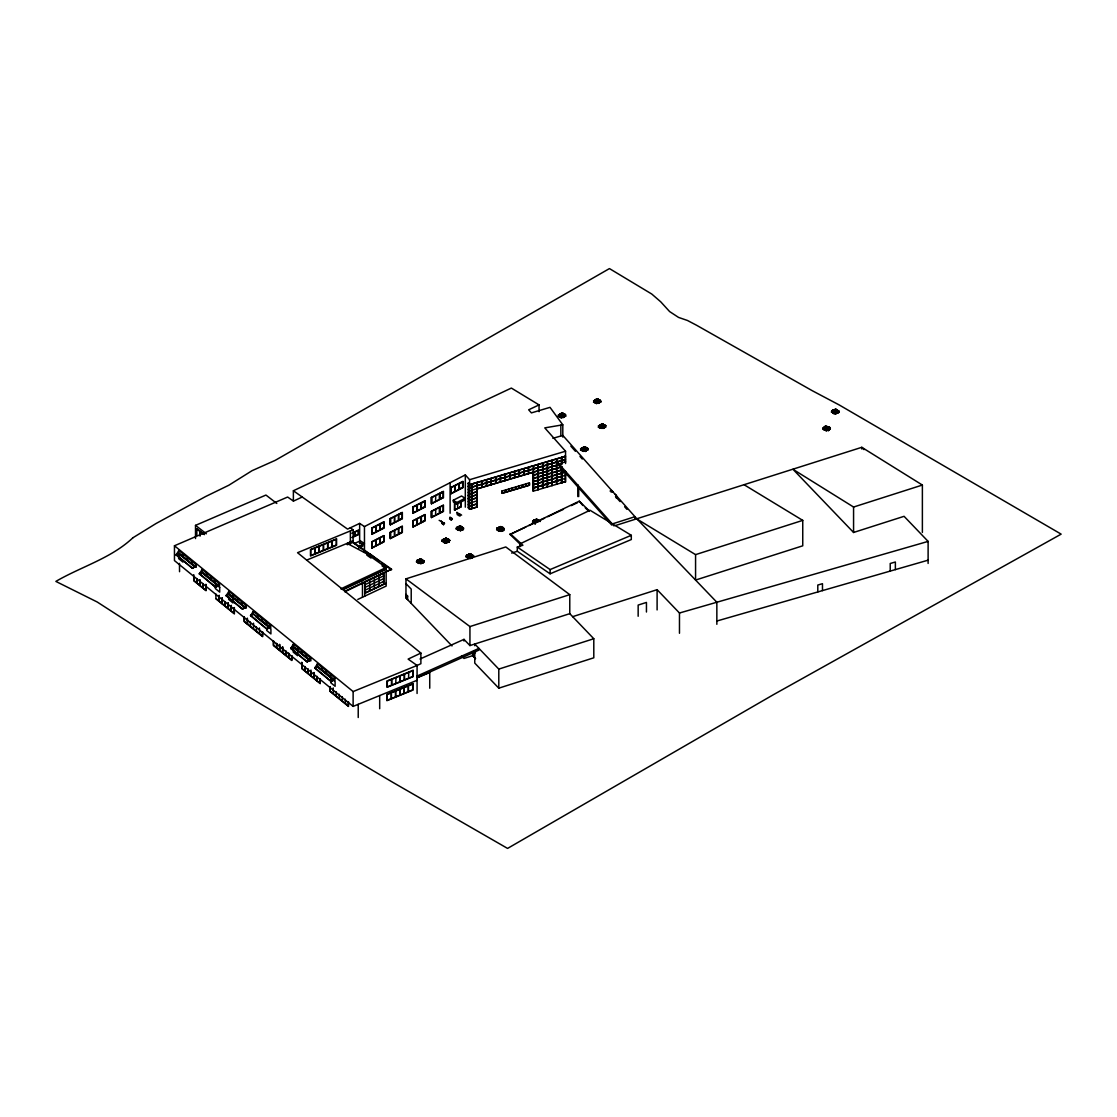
<?xml version="1.0" encoding="UTF-8"?>
<svg xmlns="http://www.w3.org/2000/svg" width="1117" height="1117" viewBox="0 0 1117 1117"><rect width="100%" height="100%" fill="white"/><g stroke="black" fill="none" stroke-linecap="round" stroke-linejoin="round"><path stroke-width="1.5" d="M826.412 429.584L826.245 428.411M831.453 411.978L834.581 413.458L831.453 411.978L832.179 411.642M831.69 411.964L834.106 413.569M831.942 411.754L834.343 413.458M836.242 409.911L831.69 410.791L835.614 409.059L838.658 411.503M832.57 412.396L832.5 412.271M833.408 411.224L836.731 409.688L839.132 411.391M833.799 411.615L837.317 410.176L833.603 411.363M833.854 413.779L834.581 413.458M834.204 411.782L837.582 410.456M834.399 411.936L837.987 410.847M834.594 412.075L837.987 410.749M835.027 411.405L835.334 412.648M835.362 413.513L838.909 412.466M835.293 411.279L835.293 412.899L838.42 411.251M835.544 413.541L838.504 412.187M835.558 412.229L835.572 411.447M835.614 409.171L838.895 411.391M835.753 413.681L838.713 412.327M835.809 409.311L831.69 410.902L832.277 411.321M836.019 409.45L832.081 411.168M836.801 410.009L833.603 411.475M836.731 409.688L832.43 410.525L835.516 412.676M837.904 411.307L834.19 412.759L835.949 413.932M838.406 411.726L839.132 411.279M838.699 412.327L835.181 413.458M420.495 562.507L417.66 560.301M822.894 428.537L824.849 427.057M826.524 430.687L823.285 429.487M823.438 428.844L822.643 428.453L824.625 426.568L828.688 428.02L824.695 427.504M823.592 428.216L827.557 429.64L826.371 430.841L823.438 429.347M824.192 427.671L828.032 428.537M824.625 426.568L828.521 428.174M825.184 426.638L823.159 428.746L825.826 426.024C838.462 430.478 816.234 423.622 829.568 427.811M825.658 426.275L829.889 427.504M826.566 427.951L826.566 429.738M827.585 430.296L828.381 430.687L830.378 428.705L827.851 430.38M828.13 430.59L830.099 428.607M828.186 428.383L824.22 427.141L828.032 428.635M562.186 415.566L563.122 416.627L560.916 416.697M599.927 400.193L596.227 402.553L597.358 403.167L598.419 402.441L597.497 401.408M825.421 429.919L826.398 428.663M420.257 561.53L418.149 560.078M439.163 520.368L440.112 520.815M442.36 522.128L442.36 523.482M443.854 522.979L443.672 524.683M450.179 517.492L450.165 518.972M511.67 553.083L517.297 551.281L550.109 573.817L631.3 539.539L631.3 535.308L589.999 510.246L519.894 543.937L510.078 534.443L579.262 501.184L589.078 510.678M579.262 501.184L582.809 505.484M827.348 427.001L825.309 428.719M460.064 528.816L460.148 528.271M827.655 427.043L825.672 428.9L827.851 426.903M564.923 414.77L561.795 416.515M600.234 400.598L597.344 402.637L597.511 400.57M603.613 424.921L600.751 426.61M605.009 425.675L602.119 427.713L599.103 425.884M457.09 512.424C457.928 511.558 458.542 518.805 459.45 513.638M443.798 522.644C443.421 527.336 442.178 521.416 441.243 521.262M450.025 517.366L449.579 518.958M417.688 562.005L416.976 562.2M422.184 560.148L418.596 561.265L422.198 559.854M423.371 561.041L419.196 562.549L420.83 563.764L423.846 562.423L420.146 563.261M444.357 542.401L444.552 542.248M447.777 539.455L444.175 540.558M448.964 540.335L445.515 541.577L443.002 539.706M457.3 529.011L456.797 529.416M462.969 528.062L458.794 529.57L460.427 530.784L463.443 529.332M467.074 557.048L467.004 556.908M468.344 557.704L468.456 557.76M498.936 530.757L499.131 530.603M502.357 527.824L498.754 528.913L502.371 527.517M503.544 528.704L500.095 529.933C493.155 523.58 502.734 533.954 500.207 528.899M533.703 522.463L533.088 522.449M447.261 539.316L444.091 540.488M471.151 554.842L467.981 556.001M501.84 527.671L498.671 528.844M537.78 520.271L534.624 521.43M293.45 644.034L293.45 646.603L310.875 660.817L310.875 658.248L293.45 644.034L290.727 648.516L307.147 661.92L309.87 660.315L293.45 646.911L290.727 648.028L307.147 661.92M317.493 663.652L317.493 666.221L334.905 680.435L334.905 677.865L317.493 663.652L314.771 668.134L331.19 681.538L333.899 679.932L317.493 666.528L314.771 667.645L331.19 681.538M178.846 550.499L178.846 553.069L196.257 567.282L196.257 564.713L178.846 550.499L176.095 554.967L192.501 568.358L195.224 566.752L178.804 553.362L176.095 554.465L192.501 568.358M202.093 569.475L202.093 572.044L219.504 586.257L219.504 583.688L202.093 569.475L199.343 573.943L215.763 587.333L218.471 585.727L202.051 572.337L199.343 573.44L215.763 587.333M228.873 591.326L228.873 593.895L246.285 608.109L246.285 605.54L228.873 591.326L226.123 595.794L242.529 609.184L245.251 607.578L228.831 594.188L226.123 595.291L242.529 609.184M253.308 611.278L253.308 613.847L270.733 628.061L270.733 625.492L253.308 611.278L250.557 615.732L266.977 629.136L269.7 627.531L253.28 614.127L250.557 615.244L266.977 629.136M443.491 540.083L445.152 539.329M558.807 414.812L559.519 415.077M581.789 448.769L581.105 448.531L584.093 449.914M836.34 411.866L833.785 410.051M836.619 411.74L833.966 410.19M825.17 428.663L827.25 426.68M826.566 428.537L826.552 429.305M823.76 428.467L823.145 428.16M563.191 415.678L560.706 414.016M598.503 401.506L595.654 399.621M603.627 426.345L600.332 424.795L603.557 426.415M585.573 449.299L582.529 447.582M450.039 517.339L451.003 519.726M310.875 658.248L307.147 661.432L309.87 660.315M334.905 677.865L331.19 681.035L333.899 679.932M196.257 564.713L192.501 567.869L195.224 566.752M219.504 583.688L215.763 586.844L218.471 585.727M246.285 605.54L242.529 608.695L245.251 607.578M270.733 625.492L266.977 628.634L269.7 627.531M562.046 416.655L561.711 414.742M602.063 425.8L601.881 427.518M561.502 413.667L558.221 415.133L562.34 413.22M558.444 415.259L561.879 412.871L565.705 414.728L562.926 413.234L559.966 415.217M560.203 415.454L563.024 413.485M563.247 413.723L560.427 415.468M563.485 413.737L560.65 415.594M561.125 415.943L563.931 414.086M561.348 416.069L564.169 414.212M560.916 416.725L564.392 414.337M561.795 416.32L564.63 414.463M561.041 417.884L561.669 417.353L558.263 416.264L561.683 417.451M562.465 417.325L565.747 416.082M562.689 417.563L565.523 415.859M562.926 417.688L565.747 415.971M596.129 399.132L596.813 399.607L593.532 400.961L597.651 399.048M600.583 400.961L597.19 398.699L593.741 400.975M593.574 402.106L596.981 403.293L593.574 402.204L594.216 401.687M598.237 399.174L595.291 401.157M595.515 401.282L598.335 399.425M598.921 399.607L595.961 401.422M596.199 401.659L599.243 399.928M597.106 402.148L600.024 400.724M597.302 402.581L594.328 400.808M596.352 403.712L596.981 403.181L593.783 402.064M600.374 401.45L597.777 403.265L601.058 401.813M598 403.391L600.611 401.673M600.834 401.799L598.223 403.405M605.149 426.066L605.791 425.647L601.965 423.776L598.53 426.052M598.768 426.289L602.203 424.013M602.426 424.139L598.307 426.038L601.588 424.683M599.843 426.122L602.649 424.153L605.791 425.647M598.991 426.764L598.363 427.28L601.77 428.272L598.991 426.862M600.066 426.233L603.012 424.139M603.11 424.502L600.29 426.261M604.018 424.893L601.197 426.75M601.435 426.987L604.479 425.256M604.479 425.144L601.002 427.629L602.147 428.244L603.208 427.518L602.356 426.973M601.895 427.225L604.716 425.382M602.552 428.342L605.386 426.75M584.791 447.331L580.519 448.839L583.8 447.386M580.742 448.964L584.4 446.8M581.203 449.662L580.561 450.081L581.203 449.551C584.023 449.397 583.297 452.469 583.968 451.059M582.739 449.285L585.783 447.4M583.186 449.523L586.23 447.805M586.467 447.917L583.186 449.425M584.065 450.374L587.416 448.294M584.289 449.648L585.406 450.319L584.345 451.045L583.214 450.402L586.914 448.168M587.57 448.727L584.582 447.358M584.763 451.142L588.045 449.788L584.763 451.045L585.434 451.505M585.224 451.394L587.821 449.676M597.358 402.497L594.104 400.64M539.05 411.684L539.05 404.899L511.363 388.074L293.38 490.754L347.569 529.109L359.646 523.412L364.463 526.554L465.314 474.92L469.587 479.71L469.587 509.24L477.252 506.964L477.252 482.39L469.587 484.666L468.218 483.13L468.218 507.704L469.587 509.24L477.252 506.964M371.891 527.964L383.913 521.793L383.913 528.132L371.891 534.289L371.891 527.964L371.891 534.289M390.322 518.525L402.343 512.354L402.343 518.693L390.322 524.85L390.322 518.525L390.322 524.85M412.997 506.909L425.018 500.751L425.018 507.076L412.997 513.234L412.997 506.909L412.997 513.248M431.413 497.47L443.449 491.312L443.449 497.651L431.427 503.809L431.413 497.47L431.427 503.809M450.919 487.487L462.955 481.329L462.955 487.654L450.919 493.826L450.919 487.487L450.919 493.826M398.336 514.7L394.65 516.585L394.65 522.351L398.336 520.466L398.532 514.588L402.246 512.689L402.246 518.456L398.532 520.354M424.921 501.086L421.207 502.985L421.207 508.752L424.921 506.853M435.56 495.641L431.679 497.623L431.679 503.39L435.56 501.407L435.756 495.543L439.442 493.644L439.442 499.411L435.756 501.31M443.351 491.648L439.637 493.546L439.637 499.313L443.351 497.414M462.857 481.664L459.143 483.563L459.143 489.33L462.857 487.431M383.662 522.393L380.269 524.124L380.269 529.528L383.662 527.796M402.092 512.954L398.699 514.686L398.699 520.089L402.092 518.358M371.891 541.731L383.913 535.56L383.913 541.899L371.891 548.056L371.891 541.731L371.891 548.056M390.322 532.292L402.343 526.121L402.343 532.46L390.322 538.617L390.322 532.292L390.322 538.617M412.997 520.676L425.018 514.518L425.018 520.843L412.997 527.015L412.997 520.676L412.997 527.015M431.413 511.237L443.449 505.079L443.449 511.418L431.413 517.576L431.413 511.237L431.427 517.576M453.279 500.234L461.558 495.99L465.077 498.28L465.077 499.885L456.783 504.13L453.279 501.84L453.279 500.234L456.783 502.524L456.783 504.13M398.336 528.467L394.65 530.352L394.65 536.118L398.336 534.233L398.532 528.355L402.246 526.456L402.246 532.223L398.532 534.121M424.921 514.853L421.207 516.752L421.207 522.519L424.921 520.62M435.56 509.408L431.679 511.391L431.679 517.157L435.56 515.174L435.756 509.31L439.442 507.411L439.442 513.178L435.756 515.077M443.351 505.415L439.637 507.313L439.637 513.08L443.351 511.181M454.633 502.804L454.563 510.078M456.783 502.524L465.077 498.28M383.662 541.563L380.269 543.295L380.269 537.891M402.092 532.125L398.699 533.856L398.699 528.453M455.471 509.101L454.689 509.506L455.499 509.478M459.855 506.867L460.637 506.462L459.883 507.23M460.79 506.895L454.493 510.036L460.86 506.936L460.79 501.03M302.204 497.009L293.45 501.128L287.655 497.037L174.461 545.766L174.461 560.594L353.126 706.405L417.074 680.281M539.05 404.899L528.662 409.799L531.413 412.885L550.011 407.356L562.8 424.809L562.8 437.11M416.627 665.69L420.886 663.68L420.886 653.082L297.555 552.706L353.112 529.779L353.112 542.792L368.373 553.432M352.134 533.088L358.529 530.086L358.529 534.568L352.134 537.584M352.218 533.312L354.452 532.264L354.452 536.23L352.218 537.277M354.452 543.532L358.697 541.536L362.788 544.44L362.788 546.087L358.543 548.084M358.543 546.436L362.788 544.44M340.797 588.896L386.147 567.52L386.147 569.405L343.854 589.329M342.361 589.427L386.147 568.804L382.014 565.872M344.818 591.2L391.536 569.195L344.818 591.815M368.163 580.379L365.077 581.831L365.077 592.973L383.62 584.233L383.62 573.105L374.349 577.475L374.349 588.603M372.813 578.201L369.713 579.653L369.713 590.795M365.077 584.624L383.62 575.883M365.077 587.402L383.62 578.676M365.077 590.195L383.62 581.454M364.756 593.322L386.147 583.242M357.803 599.424L386.147 586.076L386.147 571.066M510.078 534.443L525.772 527.056M528.913 525.576L544.607 518.176M547.749 516.696L563.443 509.31M571.29 505.61L577.559 502.664M420.886 653.082L408.11 659.1L417.074 665.453L417.074 693.475M460.134 527.699L459.883 529.723L459.632 527.671M446.102 541.773L443.24 539.595M500.667 530.17L500.416 528.453M469.712 557.523L470.034 556.852M467.143 555.121L469.768 557.523L469.796 555.331M463.471 528.355L460.232 525.884L456.322 527.573L456.895 528.006M457.425 527.559L459.003 526.945M457.509 527.796L459.003 527.126M460.651 526.833L461.391 526.4L463.723 528.243L459.715 526.624M458.096 528.201L461.251 526.777M461.907 526.959L458.193 528.285L461.279 527.238M457.858 530.184L458.57 529.961M463.178 527.908L462.578 528.243M460.092 529.528L459.911 527.531M459.743 530.282L463.443 529.444L460.05 530.393M445.711 538.911L442.318 539.86L446.214 538.157L449.704 540.516L445.515 538.757M442.025 541.061L444.608 542.694M447.372 538.673C445.32 539.19 449.816 538.492 449.704 540.516M442.025 541.173L442.765 540.726M444.273 540.642L447.791 539.162M444.775 541.857L448.448 540.391M445.097 542.471L444.357 542.904M449.704 540.405L448.964 540.837M445.739 542.569L449.425 541.619L446.409 543.057L444.775 541.829M446.032 542.778L449.243 541.577M449.243 541.48L446.032 542.667M421.053 559.799L421.793 559.366L424.125 561.209L420.634 558.863L416.725 560.664L420.118 559.603M417.297 561.083L416.725 560.552L420.313 559.631L417.102 560.832M416.446 561.865L417.186 561.432L419.517 563.275L416.446 561.865L419.015 563.499M418.498 561.181L421.654 559.757M418.973 562.94L418.582 563.177M500.793 526.624L496.883 528.327L500.793 526.512L504.046 528.872M423.385 561.544L424.125 561.111M496.883 528.215L500.472 527.294M420.453 563.471L423.65 562.172M499.676 530.938L496.604 529.416L498.936 531.259L499.676 530.826L498.936 531.259M501.212 527.461L501.952 527.029C504.87 527.392 503.264 530.072 504.284 528.774M500.388 529.067L500.709 529.723M503.027 528.76L503.739 528.536M503.432 529.542C494.747 532.013 506.266 531.441 503.432 529.653M500.611 531.147L503.627 529.793M503.823 529.933L500.807 531.175M536.23 519.852L532.837 520.801L536.746 519.112L540 521.457M533.298 521.681L532.558 522.114L533.298 521.681L535.629 523.524M537.165 519.95L540.237 521.457M534.792 521.583L538.324 520.103M535.029 521.751L538.422 520.187M536.551 522.197L537.78 521.653L536.788 522.197L534.024 520.438M539.022 521.094L536.495 519.321M466.208 555.484L470.117 553.683L473.357 556.154M468.889 554.744L467.381 555.596L468.889 554.926M465.929 556.587L468.512 558.207M471.276 554.2C468.777 554.255 475.702 555.289 472.868 556.364L469.615 554.004M465.929 556.685L466.669 556.252M468.679 557.369L472.631 555.959M469.517 555.47L469.978 557.327M469 557.997L468.26 558.43M473.608 555.931L472.868 556.364M468.679 557.355L470.313 558.584L473.329 557.132L469.74 558.053M473.329 557.132L470.117 558.332M420.034 659.016L463.988 639.371L469.936 645.57L569.768 613.666L593.797 638.729L593.797 657.801L498.796 688.17L474.767 663.107L474.767 650.932M417.074 676.05L478.942 648.391L478.942 650.08L417.074 677.74L429.738 672.574L429.738 688.212M469.545 557.369L470.02 555.498M391.536 569.195L353.112 542.178L347.289 544.733L347.289 543.462L353.112 540.907L307.189 559.896M195.517 538.562L195.517 525.367L265.944 495.054L276.807 503.46M517.297 551.281L517.297 547.051L550.109 569.572L631.3 535.308M176.095 554.967L178.804 553.85L195.224 567.254M199.343 573.943L202.051 572.826L218.471 586.23M226.123 595.794L228.831 594.188M250.557 615.732L253.28 614.127M290.727 648.516L293.45 647.413L309.87 660.803M314.771 668.134L317.493 667.031L333.899 680.421M174.461 545.766L353.126 691.563L417.074 665.453M408.557 672.462L404.508 674.123L404.508 679.89L408.557 678.228L408.766 672.378L412.815 670.717L412.829 676.483L408.766 678.145M395.977 683.367L400.026 681.719L400.026 675.953M610.077 491.061L611.725 490.545L612.772 491.634L611.125 492.15M451.994 645.933L405.96 597.93L405.96 578.857L505.792 546.953L569.768 594.649L569.768 613.666M517.297 547.051L522.924 545.25L510.218 533.703M612.242 523.943L634.973 516.682L634.973 518.372M615.69 525.465L861.793 447.317L922.377 485.043L922.377 532.446M405.96 578.857L469.936 626.567L569.768 594.649M695.57 554.632L802.746 520.382L802.746 545.808L695.57 580.058L695.57 554.632L637.137 519.126L562.8 435.407L552.901 438.339M928.115 563.457L928.115 541.396L904.072 516.319L853.57 532.474L792.986 469.308L853.57 507.034L922.377 485.043M572.644 616.668L657.103 589.678L679.471 613.01L679.471 633.269M475.493 658.43L472.645 655.679L463.988 658.444L461.586 655.944M473.887 656.95L475.493 658.709M474.767 645.724L474.767 644.034L498.796 669.097L593.797 638.729M460.846 514.518L461.614 515.146M561.697 464.658L561.711 457.328L565.551 456.183L471.835 484.01L471.835 508.57M469.685 484.848L471.737 484.233M561.879 457.481L565.384 456.434L565.384 462.55M469.587 496.883L477.252 494.608M469.531 496.814L468.274 495.403L469.587 497.037L471.737 496.451M561.697 476.498L565.551 475.144M469.587 479.71L565.551 451.226L565.551 463.527M505.442 474.167L509.869 472.854L509.869 475.814L505.442 477.127M533.577 465.817L537.989 464.504L537.989 467.464L533.577 468.777M471.737 487.124L469.685 487.738L471.737 487.277M472.072 487.026L477.001 485.56M505.135 477.21L486.607 482.712L486.607 479.752L491.033 478.453L491.033 481.399M533.27 468.861L514.742 474.362L514.742 471.402L519.154 470.103L519.154 473.05M561.879 460.455L565.384 459.422M472.072 487.18L565.384 459.576M561.711 462.969L565.551 461.824M469.685 490.922L471.737 490.168M472.072 490.209L477.001 488.604M505.135 480.464L486.607 485.951L486.607 483.005M505.442 480.366L509.869 479.053L509.869 476.107M561.697 457.328L561.711 463.806L514.742 477.601L514.742 474.655M561.711 463.806L477.015 488.953L477.001 482.46M469.685 493.812L471.737 493.211M472.072 493.1L477.001 491.634M469.685 493.965L471.737 493.351M472.072 493.253L477.001 491.787M561.404 466.864L542.876 472.365L542.876 466.306M533.27 475.353L561.711 466.906L561.711 482.851M469.587 497.037L477.252 494.761M533.27 478.313L561.697 469.866M533.27 478.593L561.711 470.159M469.685 499.941L471.737 499.341M472.072 499.229L477.001 497.763M469.685 500.095L471.737 499.481M472.072 499.383L477.001 497.917M533.27 481.553L565.384 471.933M502.05 491.075L529.43 482.837L529.43 485.239L502.05 493.365L502.05 490.963M561.879 473.133L565.384 472.086L565.384 481.525L561.879 482.558M515.817 489.162L529.207 485.197M469.685 503.139L471.737 502.371M472.072 502.427L477.001 500.807M533.27 484.792L561.711 476.359M469.685 506.015L471.737 505.415M472.072 505.317L477.001 503.851M469.685 506.169L471.737 505.568M472.072 505.456L477.001 503.99M533.27 488.045L565.384 478.383M565.384 481.678L533.577 491.047L533.577 488.101L537.989 486.789L537.989 489.735M679.471 613.01L928.115 541.396M716.849 621.024L928.115 560.175M562.8 424.809L544.761 427.881L565.551 451.226M459.464 513.625L460.134 515.803M458.989 515.733L458.431 513.569M443.938 522.602L444.594 523.398M441.927 523.608L441.299 521.025M443.463 524.697L442.89 522.435M347.289 543.462L366.865 553.878L386.147 567.52M598.949 401.185L596.017 399.844M598.572 401.436L595.766 400.026M596.785 403.432L593.993 401.925M605.582 425.898L601.965 423.776M605.372 426.024L602.594 424.418M603.738 426.261L600.792 424.935M602.063 426.08L602.37 427.001M598.572 427.141L601.56 428.397L598.782 427.001M561.879 412.969L565.495 414.979M563.233 414.03L564.713 414.896M563.471 415.496L560.455 414.184M560.273 414.072L563.275 415.594M561.977 415.175L562.27 416.082M562.242 416.501L559.017 414.965M561.251 417.744L558.472 416.236M588.003 448.545L585.224 446.94L582.041 448.811M584.177 446.688L587.779 448.587M584.791 447.219L587.57 448.825M585.406 450.346L584.303 449.942M580.98 449.802L583.968 451.17M580.561 449.983L583.549 451.338M744.299 484.862L802.746 520.382M460.86 506.936L460.651 501.603M359.646 540.391L364.463 543.518M350.319 527.81L353.112 529.779M379.277 561.139L369.755 553.781M382 563.066L391.536 569.81M370.998 558.067L366.865 555.149L366.865 553.878M836.828 411.601L834.245 410.051M835.321 412.075L836.382 412.899M832.347 410.651L834.985 412.452M536.258 519.433L539.26 521.388M538.771 521.304L536.048 519.712M535.755 519.656L538.534 521.416M538.282 521.527L535.504 519.768M538.031 521.639L535.28 520.159M535.015 519.991L537.78 521.751M534.261 520.327L537.026 522.086M533.758 520.843L536.551 522.309M533.772 520.438L536.3 522.421M533.535 520.648L536.048 522.533M532.837 520.801L533.409 521.332L532.837 520.913L536.746 519.112M533.06 521.89L535.392 523.636M535.141 523.747L532.795 522.002M532.558 522.002L534.889 523.747M502.818 528.718L500.095 527.112M502.078 529.053L499.243 527.35M498.81 527.517L501.589 529.165M501.324 529.388L498.559 527.615M498.07 527.838L501.547 530.352L497.805 528.243M500.988 531.427L499.355 530.184L503.306 528.397L500.304 526.847M496.856 529.416L499.173 531.161M459.981 526.093L463.234 528.355M459.241 526.428L462.005 528.201M458.501 526.763L461.265 528.523M457.998 526.987L460.776 528.634M460.511 528.858L457.747 527.098M457.258 527.322L460.972 529.737L457.509 527.21M460.134 529.653L457.244 527.615M457.021 527.419L459.534 529.304M460.427 530.687L459.855 530.254L463.066 529.165M473.608 556.043L471.025 554.409M473.105 556.252L469.866 553.892M469.126 554.13L471.639 556.112M468.386 554.563L470.899 556.434M445.725 538.492L449.216 540.74M470.397 556.657L467.883 554.786M467.632 554.898L470.159 556.769M445.32 538.506L448.001 540.363M470.857 557.537L467.381 555.009M447.749 540.586L445.222 538.715M444.985 538.827L447.498 540.586M466.906 555.219L469.419 557.104M446.995 540.921L444.482 539.036M444.231 539.148L446.758 540.921M446.255 541.256L443.742 539.26M466.417 556.475L469 558.095M446.968 542.01L443.491 539.483M468.749 558.207L466.166 556.587M442.318 539.86L442.877 540.391L442.318 539.958L446.214 538.157M442.514 540.949L445.097 542.569M444.845 542.68L442.276 541.061M420.383 559.072L423.874 561.32M420.132 559.184L423.636 561.32M420.132 559.086L422.659 560.957M419.741 559.212L422.408 561.167M419.643 559.408L422.17 561.167M419.14 559.631L421.668 561.502M421.165 561.725L418.652 559.854M418.4 559.966L420.927 561.725M421.388 562.717L417.912 560.189M419.517 563.275L416.934 561.642M416.683 561.656L419.28 563.275M195.517 525.367L206.366 533.786M204.453 534.638L196.829 528.732L196.829 535.071M196.829 529.025L203.071 533.856M230.102 595.71L245.251 608.081M255.807 616.682L269.7 628.019M178.65 553.892L180.814 555.652M230.842 596.478L233.006 598.237L233.006 602.957L228.678 599.438L228.678 596.283M267.675 626.539L270.914 629.192L270.914 633.911L266.6 630.379M293.254 647.413L297.583 650.946M330.772 678.033L335.1 681.565L335.1 686.285L330.772 682.752L330.772 679.611M182.979 562.13L178.65 558.612L178.65 555.456M216.112 598.684L234.179 613.428L234.179 607.662M468.302 556.252L471.779 554.758L468.079 556.084M585.266 507.858L588.952 511.418M863.999 449.62L861.793 447.317L861.793 449.006M615.355 494.314L616.416 495.417L616.416 498.322M637.137 519.126L716.849 602.245L716.849 624.305M474.306 651.56L475.479 652.775M405.96 583.619L411.21 589.092L411.21 603.403M451.017 520.061L450.668 517.827M468.274 486.286L469.531 487.696M468.274 486.44L469.531 487.85M468.274 489.33L469.531 490.88M468.274 492.374L469.531 493.923M468.274 498.503L469.531 499.899M468.274 498.643L469.531 500.053M468.274 501.533L469.531 503.097M468.274 504.577L469.531 506.127M468.274 507.621L469.531 509.017M570.829 446.13L575.409 451.296M579.988 456.448L582.278 459.031M615.495 496.451L620.075 501.603M624.654 506.769L626.944 509.352M558.137 462.997L614.043 525.953M558.863 465.51L611.739 525.06M468.218 483.13L469.587 484.666M468.274 483.396L469.531 484.806M468.218 495.334L469.531 497.009M456.839 512.396L457.37 514.825L458.431 513.471M444.748 539.204L447.261 540.698M452.399 518.888L451.631 518.12L451.659 519.838M584.331 450.514L587.137 448.294M597.106 402.385L597.009 400.584M605.833 427.001L602.998 428.481M605.623 426.876L602.775 428.37M603.78 424.767L600.974 426.624M603.348 424.628L600.513 426.373M601.798 425.661L601.868 427.574M600.792 400.821L597.19 398.699M599.927 400.291L596.646 401.799M599.689 400.165L596.422 401.673M598.782 399.677L595.738 401.296M598.098 399.3L594.83 400.808M597.413 398.937L593.979 401.101M597.246 400.431L597.344 402.637M587.598 449.551L584.973 451.156M586.69 448.043L583.633 449.676M586.006 447.68L582.948 449.299M585.545 447.428L582.502 449.16M585.322 447.303L582.264 448.922M584.638 446.926L580.966 448.978M583.758 451.198L580.77 449.942M563.708 413.96L560.902 415.817M562.493 413.611L559.743 415.091M562.116 413.095L558.668 415.273M562.2 414.728L562.033 416.795L561.963 414.896M561.474 417.493L558.695 416.096M561.39 460.804L561.404 463.764M561.39 467.143L561.404 473.063M561.39 476.596L561.404 479.542L542.876 485.043L542.876 482.097M561.404 482.795L561.39 479.835L556.783 481.204L556.783 484.164M533.577 465.677L533.577 475.116L537.989 473.803L537.989 467.758M533.577 475.409L533.577 481.315M533.577 484.848L533.577 487.808L537.989 486.495L537.989 483.535M533.27 491.285L533.27 465.761L528.648 467.283L528.648 470.229M515.831 489.274L515.817 486.872L515.649 489.33M515.593 487.054L515.607 489.232L502.217 493.211L502.217 491.019M505.442 474.027L505.442 480.505M505.135 480.603L505.135 474.111L500.528 475.633L500.528 478.579M477.308 485.755L477.322 488.715L481.734 487.403L481.734 484.457M348.476 701.671L348.49 706.433L330.018 691.353L330.018 686.606M348.281 701.658L348.281 705.986L330.213 691.241L330.213 686.913M320.216 678.899L320.23 683.646L301.758 668.58L301.758 662.241M320.02 678.871L320.02 683.199L301.953 668.455L301.953 662.688M291.844 655.735L291.844 660.482L273.372 645.417L273.372 640.669M291.649 655.721L291.649 660.035L273.581 645.291L273.581 640.976M262.635 631.901L262.635 636.662L244.176 621.583L244.176 616.835M262.439 631.887L262.439 636.215L244.372 621.471L244.372 617.143M234.375 607.536L234.375 613.875L215.916 598.81L215.916 594.049M206.003 584.386L206.003 590.711L193.73 580.7L193.73 574.655M205.793 584.498L205.793 590.265L193.869 580.533L193.869 576.218M895.373 569.614L895.373 562.005L890.221 563.485L890.221 571.094M853.57 507.034L853.57 532.474M822.475 590.6L822.475 583.702L817.798 585.043L817.798 591.954M657.103 589.678L657.103 609.938M646.45 612.018L646.45 602.426L638.156 605.079L638.156 616.263M578.69 488.115L578.69 496.562M577.838 484.75L577.838 496.576M565.551 471.29L565.551 482.125M561.879 466.878L561.697 483.27M560.846 425.144L560.846 435.895M556.783 461.88L556.783 458.933L561.39 457.565L561.404 460.511L542.876 466.012L542.876 463.052L547.288 461.754L547.288 464.7M556.783 462.173L556.783 468.232M556.783 468.526L556.783 474.432M556.783 477.671L556.783 474.725L561.39 473.357L561.404 476.303L542.876 481.804L542.876 478.844L547.288 477.531L547.288 480.492M556.783 477.964L556.783 480.924M556.545 461.949L556.545 459.003L552.161 460.302L552.161 463.262M556.545 462.243L556.545 468.302M556.545 468.582L556.545 474.502M556.545 477.741L556.545 474.781L552.161 476.093L552.161 479.039M556.545 478.034L556.545 480.98M556.545 484.233L556.545 481.273L552.161 482.572L552.161 485.532M552.161 463.541L552.161 469.601M552.161 469.894L552.161 475.8M552.161 479.333L552.161 482.293M551.938 463.318L551.938 460.372L547.512 461.684L547.512 464.63M551.938 463.611L551.938 469.671M551.938 469.964L551.938 475.87M551.938 479.109L551.938 476.163L547.512 477.462L547.512 480.422M551.938 479.402L551.938 482.362M551.938 485.602L551.938 482.642L547.512 483.954L547.512 486.914M550.109 569.572L550.109 573.817M547.512 464.923L547.512 470.983M547.512 471.262L547.512 477.182M547.512 480.715L547.512 483.661M547.288 464.993L547.288 471.053M547.288 471.332L547.288 477.252M547.288 480.785L547.288 483.731M547.288 486.984L547.288 484.024L542.876 485.337L542.876 488.297M542.876 472.645L542.876 478.565M542.639 466.375L542.639 472.421L538.226 473.734L538.226 467.688M542.639 472.714L542.639 478.621M542.639 482.167L542.639 485.113L538.226 486.426L538.226 483.466M542.639 488.366L542.639 485.406L538.226 486.719L538.226 489.665M538.226 474.027L538.226 479.933M537.989 474.097L537.989 480.003M537.542 521.751L534.764 520.103M537.291 521.862L534.512 520.215M535.448 520.117L533.94 520.787M533.284 472.254L533.284 491.285M529.43 482.837L529.43 485.239M528.648 470.522L528.648 473.482M528.425 470.299L528.425 467.353L524.041 468.651L524.041 471.611M528.425 470.592L528.425 473.552M525.981 483.968L525.981 486.146M525.814 484.01L525.814 486.202M524.041 471.891L524.041 474.851M523.803 471.667L523.803 468.721L519.391 470.034L519.391 472.98M523.803 471.96L523.803 474.92M522.602 484.973L522.602 487.152M522.435 485.015L522.435 487.207M520.033 543.197L520.033 546.674M519.391 473.273L519.391 476.233M519.154 473.343L519.154 476.303M519.21 485.979L519.21 488.157M519.042 486.021L519.042 488.213M514.504 474.725L514.504 477.671L510.092 478.984L510.092 476.037M512.382 488.003L512.382 490.195M512.214 488.059L512.214 490.237M508.989 489.009L508.989 491.201M508.821 489.064L508.821 491.243M505.61 490.014L505.61 492.206M505.442 490.07L505.442 492.248M503.795 529.095L500.542 526.735M502.58 528.718L499.802 527.07M502.329 528.83L499.55 527.182M501.84 529.053L499.062 527.406M501.086 529.388L498.322 527.727M500.528 478.872L500.528 481.832M500.514 528.76L500.584 529.723M500.29 478.648L500.29 475.702L495.906 477.001L495.906 479.961M500.29 478.942L500.29 481.902M500.472 527.406L497.079 528.355M499.439 530.938L497.093 529.304M498.796 669.097L498.796 688.17M495.906 480.24L495.906 483.2M495.669 480.017L495.669 477.071L491.257 478.383L491.257 481.329M495.669 480.31L495.669 483.27M491.257 481.622L491.257 484.583M491.033 481.692L491.033 484.652M486.384 483.075L486.384 486.021L481.972 487.333L481.972 484.387M477.001 506.881L477.001 482.67L472.072 484.136L472.072 508.5M473.957 651.099L473.803 657.075L473.803 651.141M473.133 557.104L469.922 558.193M472.645 652.202L472.645 655.679M471.891 555.889L469.126 554.227M471.402 556.112L468.889 554.227M471.151 556.224L468.623 554.451M470.662 556.434L468.135 554.674M470.117 553.683L466.403 555.624M469.936 626.567L469.936 645.57M469.726 555.624L469.726 557.578M465.314 474.92L465.314 507.16M463.988 639.371L463.988 641.06M462.256 527.978L459.338 526.344M461.768 528.201L458.989 526.54M461.516 528.313L458.738 526.652M461.014 528.536L458.249 526.875M459.925 515.803L459.548 513.848L459.38 515.37M458.864 530.296L456.532 528.676M458.626 530.407L456.281 528.788M457.677 503.208L457.677 508.333M454.633 502.636L454.633 510.12M451.45 518.456L451.45 519.838M450.123 482.698L450.123 513.248M449.467 540.516L445.976 538.38M446.507 541.033L443.994 539.26M443.184 505.68L443.184 511.083L439.805 512.815L439.805 507.411M424.767 515.119L424.767 520.522L421.374 522.253L421.374 516.85M423.65 562.284L420.257 563.233M421.919 561.279L419.392 559.519M421.416 561.502L418.903 559.743M420.285 561.097L420.285 562.703M420.02 561.209L420.174 562.172M419.936 562.172L417.423 560.399M408.459 691.605L408.459 685.838L412.704 684.107L412.704 689.873L395.697 696.813L395.697 691.046L399.746 689.398L399.746 695.165M408.25 691.688L408.25 685.922L404.228 687.569L404.228 693.336M404.019 693.42L404.019 687.653L399.956 689.315L399.956 695.081M400.235 675.869L400.235 681.635L404.284 679.974L404.284 674.207L387.278 681.147L387.292 686.913L391.522 685.182L391.522 679.415M395.977 677.6L395.753 683.464L391.732 685.098L391.732 679.331M383.801 572.909L383.801 584.345M379.682 695.556L379.682 708.736M378.984 575.283L378.984 586.425M364.756 581.887L364.756 596.157M364.463 526.554L364.463 552.007M362.48 582.222L362.48 597.218M359.646 523.412L359.646 543.784M358.222 704.324L358.222 717.519M354.689 531.887L354.689 536.369M353.126 691.563L353.126 706.405M350.361 531.078L350.361 544.091M345.265 699.186L345.418 703.64M342.249 696.729L342.402 701.169M339.233 694.271L339.373 698.711M336.217 691.8L336.357 696.254M333.215 687.918L333.369 693.797M332.042 546.799L332.042 541.033L336.273 539.302L336.287 545.068L319.294 552.035L319.294 546.269L323.344 544.607L323.344 550.374M331.833 546.897L331.833 541.131L327.812 542.778L327.812 548.531M330.548 674.305L330.548 676.874M327.602 548.629L327.602 542.862L323.553 544.524L323.553 550.29M326.192 670.758L326.192 673.328M321.836 667.198L321.836 669.767M317.158 676.539L317.158 680.853M317.005 676.413L317.005 680.742M314.142 672.629L314.142 678.396M313.989 672.504L313.989 678.27M311.112 671.61L311.112 675.939M310.973 670.046L310.973 675.813M308.097 669.139L308.097 673.467M307.957 669.027L307.957 673.342M306.519 654.688L306.519 657.271M305.109 666.695L305.109 671.024M304.955 666.57L304.955 670.898M302.162 651.141L302.162 653.71M297.806 647.581L297.806 650.15M297.583 652.523L297.583 655.665L293.254 652.133L293.254 648.991M293.38 490.754L293.38 500.947M288.772 653.375L288.772 657.704M288.619 653.25L288.619 657.578M285.757 650.904L285.757 655.232M285.603 650.792L285.603 655.107M282.741 647.008L282.741 652.775M282.587 646.883L282.587 652.649M279.725 644.537L279.725 650.303M279.571 644.425L279.571 650.192M276.723 643.532L276.723 647.86M276.569 643.42L276.569 647.734M266.377 621.932L266.377 624.501M262.02 618.385L262.02 620.954M259.423 627.977L259.577 633.87M257.664 614.825L257.664 617.394M256.407 626.958L256.547 631.398M253.531 623.174L253.531 628.941M250.362 622.029L250.515 626.483M247.513 619.712L247.513 624.026M247.374 618.148L247.374 623.914M241.928 601.993L241.928 604.562M237.572 598.433L237.572 601.002M233.216 594.886L233.216 597.455M231.303 605.316L231.303 611.083M231.163 606.643L231.163 610.971M228.287 602.859L228.287 608.625M228.147 602.733L228.147 608.5M225.271 601.84L225.271 606.168M225.117 601.714L225.117 606.042M222.255 597.93L222.255 603.697M222.101 597.804L222.101 603.571M219.253 595.487L219.253 601.253M219.114 595.361L219.114 601.128M215.148 580.142L215.148 582.711M210.806 576.581L210.806 579.151M206.45 573.035L206.45 575.604M202.931 583.605L202.931 587.933M202.777 583.479L202.777 587.807M200.111 531.552L200.111 535.881M199.957 531.441L199.957 535.769M196.899 578.676L196.899 583.004M196.746 578.55L196.746 582.879M191.901 561.167L191.901 563.736M187.544 557.606L187.544 560.175M183.188 554.06L183.188 556.629M179.474 563.387L179.544 571.709M827.208 429.305L829.331 427.308L827.208 429.305M833.882 413.039L833.994 413.108M828.786 430.24L828.032 430.073L828.786 430.227M585.839 449.132L582.515 447.582L585.936 449.062M132.895 537.78C110.988 558.43 81.373 566.542 55.85 581.412L97.165 601.979L160.639 642.917L230.996 686.369L392.612 782.235L507.565 848.417L773.481 694.648L1061.15 534.135L839.146 404.913L812.38 390.768L696.394 325.159L687.472 320.481L678.55 317.41L669.628 311.573L660.706 301.785L651.783 294.05L609.449 268.583L275.299 460.316L252.051 470.69L228.817 485.239L205.584 496.548L156.129 523.468L132.895 537.78M376.024 526.121L372.143 528.104L372.143 533.87L376.024 531.887L376.024 526.121M379.906 524.124L376.22 526.023L376.22 531.79L379.906 529.891L379.906 524.124M383.815 522.128L380.101 524.027L380.101 529.793L383.815 527.894L383.815 522.128M394.455 516.682L390.573 518.665L390.573 524.432L394.455 522.449L394.455 516.682M417.13 505.079L413.248 507.062L413.248 512.829L417.13 510.846L417.13 505.079M421.011 503.083L417.325 504.968L417.325 510.734L421.011 508.849L421.011 503.083M455.066 485.658L451.184 487.64L451.184 493.407L455.066 491.424L455.066 485.658M458.947 483.661L455.261 485.546L455.261 491.312L458.947 489.428L458.947 483.661M424.767 501.351L421.374 503.083L421.374 508.486L424.767 506.755L424.767 501.351M443.184 491.913L439.805 493.644L439.805 499.048L443.184 497.316L443.184 491.913M462.689 481.93L459.31 483.661L459.31 489.064L462.689 487.333L462.689 481.93M376.024 539.888L372.143 541.871L372.143 547.637L376.024 545.654L376.024 539.888M379.906 537.891L376.22 539.79L376.22 545.557L379.906 543.658L379.906 537.891M383.815 535.895L380.101 537.794L380.101 543.56L383.815 541.661L383.815 535.895M394.455 530.449L390.573 532.432L390.573 538.199L394.455 536.216L394.455 530.449M417.13 518.833L413.248 520.829L413.248 526.596L417.13 524.599L417.13 518.833M421.011 516.85L417.325 518.735L417.325 524.501L421.011 522.616L421.011 516.85M358.25 530.505L354.969 532.041L354.969 535.951L358.25 534.401L358.25 530.505M456.783 528.453L456.043 528.886L459.115 530.198L456.783 528.564M336.552 538.911L310.484 549.592L310.484 555.917L336.566 545.236L336.552 538.911M314.812 548.098L310.763 549.759L310.763 555.526L314.812 553.864L314.812 548.098M319.071 546.353L315.022 548.014L315.022 553.781L319.071 552.119L319.071 546.353M413.108 670.326L386.999 680.993L386.999 687.318L413.108 676.651L413.108 670.326M412.983 683.716L386.873 694.369L386.887 700.694L412.983 690.041L412.983 683.716M391.215 692.875L387.166 694.537L387.166 700.303L391.215 698.642L391.215 692.875M395.488 691.144L391.425 692.791L391.425 698.558L395.488 696.91L395.488 691.144M481.734 481.204L477.308 482.516L477.322 485.476L481.734 484.164L481.734 481.204M486.384 479.821L481.972 481.134L481.972 484.094L486.384 482.781L486.384 479.821M514.504 471.472L510.092 472.784L510.092 475.744L514.504 474.432L514.504 471.472M542.639 463.122L538.226 464.435L538.226 467.395L542.639 466.082L542.639 463.122M537.989 480.296L533.577 481.609L533.577 484.555L537.989 483.256L537.989 480.296M542.639 478.914L538.226 480.226L538.226 483.186L542.639 481.874L542.639 478.914M219.7 587.388L215.372 583.856L215.372 588.575L219.7 592.108L219.7 587.388M407.635 596.101L406.016 594.398L406.016 597.86L407.635 599.564L407.635 596.101M199.915 585.462L199.915 579.695L199.761 585.336"/></g></svg>
